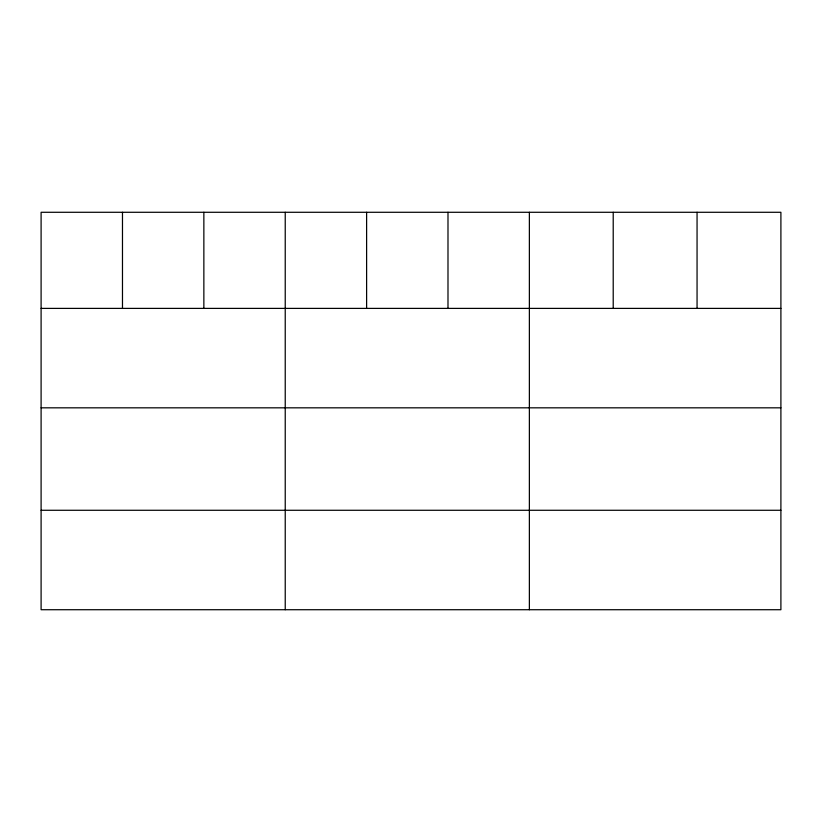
<?xml version="1.0" encoding="UTF-8"?>
<svg xmlns="http://www.w3.org/2000/svg" width="822" height="822" viewBox="0 0 822 822"><rect width="100%" height="100%" fill="white"/><g stroke="black" fill="none" stroke-linecap="round" stroke-linejoin="round"><path stroke-width="1.23" d="M780.9 308.394L780.9 609.719L41.1 609.719L41.1 212.282L780.9 212.282L780.9 308.394L41.1 308.394M41.1 407.825L780.9 407.825M41.1 510.277L780.9 510.277M697.056 212.282L697.056 308.394M613.212 212.282L613.212 308.394M529.368 212.282L529.368 609.719M447.99 212.282L447.99 308.394M366.612 212.282L366.612 308.394M285.234 212.282L285.234 609.719M203.856 212.282L203.856 308.394M122.478 212.282L122.478 308.394"/></g></svg>
